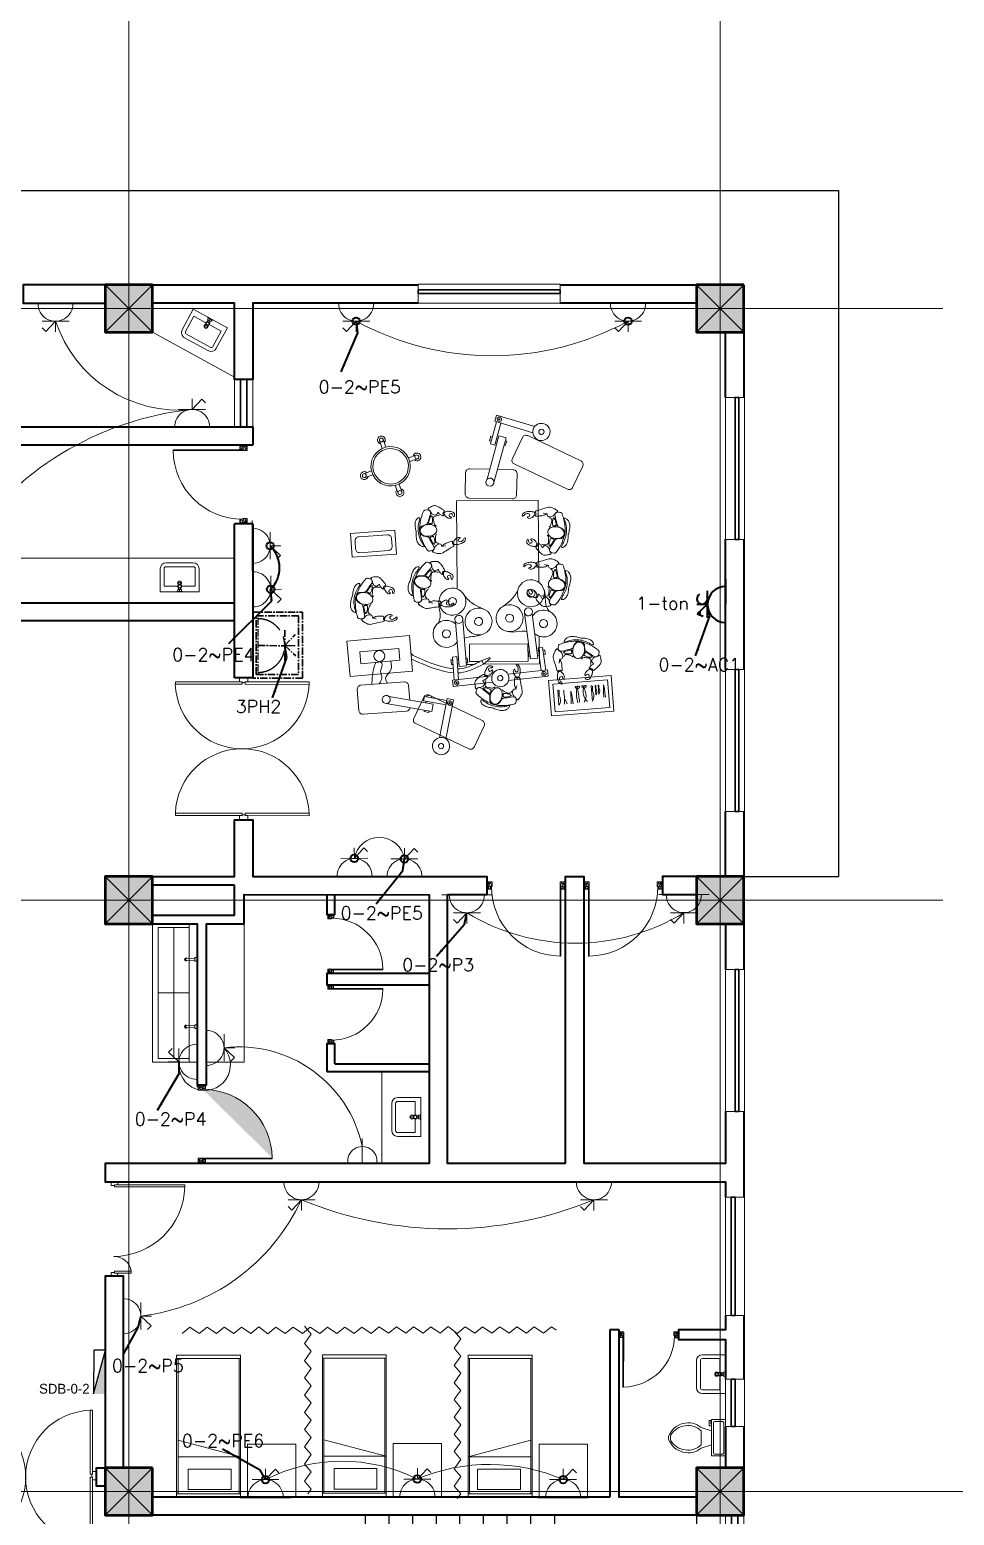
# Model space of a CAD drawing. Header units: millimetres. Extents: x 2390631 to 3337895, y 3598750 to 3969149.
# Drawn here: x 2469517 to 2481247, y 3828418 to 3847255 of the extents above; entities that cross this region are included whole.
import ezdxf

# ---------------------------------------------------------------- set-up
doc = ezdxf.new("R2010")
doc.units = ezdxf.units.MM
doc.header["$MEASUREMENT"] = 0
doc.linetypes.add('CENTER', pattern=[2, 1.25, -0.25, 0.25, -0.25])
doc.linetypes.add('DASHED', pattern=[0.75, 0.5, -0.25])
for name, color, linetype, lineweight in [('0newfurnture', 30, 'Continuous', 15), ('4 DB BOXES', 3, 'Continuous', 25), ('5 A power', 220, 'Continuous', 9), ('5 DB BOXES', 3, 'Continuous', 25), ('centreline', 52, 'CENTER', 5), ('Column-0.5', 14, 'Continuous', 50), ('door', 41, 'Continuous', 5), ('Door Opening-0.09', 253, 'Continuous', 9), ('Furniture Hospital-0.09', 44, 'Continuous', 9), ('greenery', 82, 'Continuous', 5), ('Hatch', 9, 'Continuous', 9), ('hidden lines', 205, 'DASHED', 5), ('layout', 65, 'Continuous', 5), ('Power Sockets City supply', 141, 'Continuous', 13), ('Sill Level', 140, 'Continuous', 20), ('stairs', 6, 'Continuous', 25), ('WALL 0.2', 7, 'Continuous', 20), ('wall 0.4', 7, 'Continuous', 40), ('WINDOW', 152, 'Continuous', 30), ('Windows Plan', 152, 'Continuous', 35)]:
    doc.layers.add(name, color=color, linetype=linetype, lineweight=lineweight)
for name, color, linetype in [('power socket 3phase line', 54, 'CENTER'), ('power socket Generator', 210, 'CENTER'), ('wire powered ups', 3, 'Continuous'), ('Wires', 1, 'Continuous')]:
    doc.layers.add(name, color=color, linetype=linetype)
doc.styles.add('arial.', font='arial.ttf')
doc.styles.add('romans', font='romans.shx')
doc.styles.get("Standard").update_dxf_attribs({"font": 'arial.ttf'})
doc.linetypes.add('ZIGZAG', pattern='A,0.0001,-0.2,[131,ltypeshp.shx,S=0.2,R=0,X=-0.2,Y=0],-0.4,[131,ltypeshp.shx,S=0.2,R=180,X=0.2,Y=0],-0.2', length=0.8001)
doc.dimstyles.get("Standard").update_dxf_attribs({"dimtxt": 500, "dimasz": 100, "dimexe": 100, "dimexo": 200, "dimgap": 0.09, "dimtad": 0, "dimtoh": 1, "dimdec": 0, "dimzin": 0, "dimdsep": 46, "dimtxsty": 'Standard', "dimblk": 'DOT', "dimcen": 0, "dimclrd": 256, "dimclre": 256, "dimclrt": 256, "dimadec": 0, "dimazin": 0, "dimtfac": 1, "dimtdec": 0, "dimtofl": 0, "dimtmove": 0, "dimatfit": 3, "dimfxl": 1, "dimtolj": 1, "dimtzin": 0, "dimlwd": -1, "dimlwe": -1, "dimarcsym": 1})

# ---------------------------------------------------------------- blocks, each defined once
blk = doc.blocks.new('BED')
at = {"layer": 'Furniture Hospital-0.09'}
for p, q in [((-2.12, 0.475), (-2.12, -0.475)), ((-2.12, -0.475), (-2.12, 0.475)), ((-0.008, 0.475), (-2.12, 0.475)), ((-2.07, 0.475), (-2.07, -0.475)), ((-0.058, 0.455), (-2.07, 0.455)), ((-0.855, -0.455), (-0.61, 0.475)), ((-0.61, 0.475), (-0.61, -0.455)), ((-0.058, -0.475), (-0.058, 0.475)), ((-0.008, -0.475), (-0.008, 0.475)), ((-0.425, 0.336), (-0.426, -0.303)), ((-0.425, 0.336), (-0.121, 0.336)), ((-0.121, -0.303), (-0.121, 0.336)), ((-0.426, -0.303), (-0.121, -0.303)), ((-2.12, -0.475), (-0.008, -0.475)), ((-2.07, -0.455), (-0.058, -0.455))]:
    blk.add_line(p, q, dxfattribs=at)
blk = doc.blocks.new('MAIN DOOR')
at = {"layer": 'door', "ltscale": 1000}
for points in [[(2313.47, 188.53), (2347.4, 188.53), (2347.4, 187.28), (2313.47, 187.28)], [(2381.32, 188.53), (2348.88, 188.53), (2348.88, 187.28), (2381.32, 187.28)]]:
    blk.add_lwpolyline(points, close=True, dxfattribs=at)
for points in [[(2346.08, 190.6), (2346.08, 188.53)], [(2348.88, 188.12), (2347.4, 188.12), (2347.4, 188.53), (2346.08, 188.53), (2346.08, 190.6), (2350.2, 190.6)], [(2347.4, 188.12), (2348.88, 188.12), (2348.88, 188.53), (2350.2, 188.53), (2350.2, 190.6), (2346.08, 190.6)], [(2350.2, 190.6), (2350.2, 188.53)], [(2313.41, 120.66), (2347.33, 120.66), (2347.33, 121.91), (2313.41, 121.91), (2313.41, 120.66)], [(2348.82, 121.07), (2347.33, 121.07), (2347.33, 120.66), (2346.01, 120.66), (2346.01, 118.6), (2350.14, 118.6)], [(2347.33, 121.07), (2348.82, 121.07), (2348.82, 120.66), (2350.14, 120.66), (2350.14, 118.6), (2346.01, 118.6)], [(2346.01, 118.6), (2346.01, 120.66)], [(2381.26, 120.66), (2348.82, 120.66), (2348.82, 121.91), (2381.26, 121.91), (2381.26, 120.66)], [(2350.14, 118.6), (2350.14, 120.66)]]:
    blk.add_lwpolyline(points, dxfattribs=at)
at = {"layer": 'Door Opening-0.09', "ltscale": 1000}
for centre, radius, start, end in [((2347.4, 188.53), 33.94, 182.11678, 357.88255), ((2347.33, 120.66), 33.95, 2.11669, 177.88264)]:
    blk.add_arc(centre, radius, start, end, dxfattribs=at)
at = {"layer": 'WINDOW', "ltscale": 5}
blk.add_line((2350.14, 190.6), (2350.14, 190.6), dxfattribs=at)
blk = doc.blocks.new('scrub sink')
at = {"layer": 'Furniture Hospital-0.09'}
for p, q in [((0, -611), (0, 0)), ((0, 0), (1900, 0)), ((0, -611), (0, 0)), ((1900, -611), (1900, 0)), ((1900, 0), (1900, -611)), ((0, -110), (1900, -110)), ((50, -536), (50, -110)), ((950, -536), (950, -110)), ((1850, -536), (1850, -110)), ((1850, -536), (1850, -110)), ((50, -320), (1850, -320)), ((1900, -611), (0, -611)), ((1850, -536), (50, -536))]:
    blk.add_line(p, q, dxfattribs=at)
for points in [[(452, 0), (527, 0), (527, -5), (452, -5)], [(464, -5), (514, -5), (514, -30), (464, -30)], [(1376, 0), (1451, 0), (1451, -5), (1376, -5)], [(1389, -5), (1439, -5), (1439, -30), (1389, -30)]]:
    blk.add_lwpolyline(points, close=True, dxfattribs=at)
for points in [[(473, -30), (477, -158, 0.199366), (502, -158), (506, -30)], [(1397, -30), (1401, -158, 0.199366), (1426, -158), (1430, -30)]]:
    blk.add_lwpolyline(points, format="xyb", dxfattribs=at)
for centre, radius, start, end in [((489, -153), 20, 130.9481, 49.0519), ((489, -153), 15, 149.1321, 30.8679), ((1414, -153), 20, 130.9481, 49.0519), ((1414, -153), 15, 149.1321, 30.8679)]:
    blk.add_arc(centre, radius, start, end, dxfattribs=at)
blk = doc.blocks.new('d1')
at = {"layer": 'door'}
for p, q in [((2442.75, 10745.72), (2408.32, 10745.72)), ((2442.75, 10746.15), (2408.33, 10746.15)), ((2408.33, 10746.15), (2408.33, 10745.72))]:
    blk.add_line(p, q, dxfattribs=at)
at = {"layer": 'door', "ltscale": 80}
for points in [[(2445, 10779.7), (2445, 10781.99), (2444.56, 10781.99), (2444.56, 10782.43), (2441.8, 10782.43), (2441.8, 10781.99), (2441.36, 10781.99), (2441.36, 10780.14), (2442.75, 10780.14), (2442.75, 10779.7)], [(2445, 10746.15), (2445, 10743.87), (2444.56, 10743.87), (2444.56, 10743.43), (2441.8, 10743.43), (2441.8, 10743.87), (2441.36, 10743.87), (2441.36, 10745.72), (2442.75, 10745.72), (2442.75, 10746.15)]]:
    blk.add_lwpolyline(points, close=True, dxfattribs=at)
at = {"layer": 'Door Opening-0.09', "ltscale": 80}
blk.add_arc((2442.75, 10745.72), 34.42, 90, 179.27403, dxfattribs=at)
at = {"layer": 'hidden lines'}
for centre, radius, start, end in [((2441.64, 10791.37), 9.82, 268.39858, 287.31577), ((2441.38, 10784.76), 4.22, 269.78991, 318.96751), ((2444.33, 10781.34), 2.81, 166.46517, 205.18019), ((2445.01, 10781.68), 2.48, 162.46714, 233.24176), ((2441.57, 10782.05), 3, 308.46813, 358.9527), ((2445.46, 10782.07), 1.81, 168.64751, 255.23191), ((2441.64, 10734.49), 9.82, 72.68423, 91.60142), ((2441.38, 10741.1), 4.22, 41.03249, 90.21009), ((2444.33, 10744.52), 2.81, 154.81981, 193.53483), ((2445.01, 10744.18), 2.48, 126.75824, 197.53286), ((2441.57, 10743.81), 3, 1.0473, 51.53187), ((2445.46, 10743.79), 1.81, 104.76809, 191.35249)]:
    blk.add_arc(centre, radius, start, end, dxfattribs=at)
blk = doc.blocks.new("door 5'")
at = {"layer": 'door', "ltscale": 1000}
for points in [[(2177525, 4317078), (2177525, 4317062), (2177516, 4317062), (2177516, 4317020), (2177473, 4317020), (2177474, 4317105)], [(2177525, 4317062), (2177525, 4317105), (2177474, 4317105), (2177473, 4317020)], [(2177474, 4317105), (2177516, 4317105)], [(2178689, 4317076), (2178689, 4317060), (2178697, 4317060), (2178697, 4317018), (2178740, 4317018), (2178740, 4317104)], [(2178689, 4317060), (2178689, 4317104), (2178740, 4317104), (2178740, 4317018)], [(2177473, 4317020), (2177516, 4317020)], [(2178697, 4316120), (2178697, 4317060), (2178671, 4317060), (2178671, 4316120), (2178697, 4316120)], [(2178740, 4317018), (2178697, 4317018)]]:
    blk.add_lwpolyline(points, dxfattribs=at)
blk.add_lwpolyline([(2177516, 4316839), (2177516, 4317062), (2177543, 4317062), (2177543, 4316839)], close=True, dxfattribs=at)
at = {"layer": 'Door Opening-0.09', "ltscale": 1000}
for centre, radius, start, end in [((2177516, 4317062), 224, 276.6944, 2.344), ((2178697, 4317076), 957, 180.3416, 268.4244)]:
    blk.add_arc(centre, radius, start, end, dxfattribs=at)
at = {"layer": 'WINDOW', "ltscale": 5}
blk.add_line((2177474, 4317104), (2177474, 4317104), dxfattribs=at)
blk = doc.blocks.new('Toilet - top')
at = {"layer": 'Furniture Hospital-0.09'}
for p, q in [((-10, -8.5), (-8, -8.5)), ((-10, -9.5), (-10, -8.5)), ((-8, -8.5), (-8, -8)), ((-7, -8), (-7, -9.5)), ((-4, -8), (-6, -14)), ((4, -8), (6, -14)), ((9.5, -6), (9.5, -2)), ((-7, -9.5), (-10, -9.5)), ((4, -14), (-4, -14))]:
    blk.add_line(p, q, dxfattribs=at)
blk.add_lwpolyline([(10.5, -8), (10.5, 0), (-10.5, 0), (-10.5, -8)], close=True, dxfattribs=at)
for points in [[(-9.5, -2), (-9.5, -6)], [(8.5, -1), (-8.5, -1)], [(-8.5, -7), (8.5, -7)]]:
    blk.add_lwpolyline(points, dxfattribs=at)
for centre, radius, start, end in [((-8.62, -1.88), 0.884, 81.8699, 188.1301), ((-8.62, -6.12), 0.884, 171.8699, 278.1301), ((8.62, -1.88), 0.884, 351.8699, 98.1301), ((8.62, -6.12), 0.884, 261.8699, 8.1301), ((3.52, -21.58), 12.17, 141.46911, 247.97143), ((4.2, -21.82), 11.33, 136.36773, 238.94682), ((-3.52, -21.58), 12.17, 292.02843, 38.53071), ((-4.2, -21.82), 11.33, 301.05301, 43.63209), ((0, -27.88), 4, 245.73182, 294.26817), ((0, -29), 4, 254.86053, 285.13947)]:
    blk.add_arc(centre, radius, start, end, dxfattribs=at)
blk = doc.blocks.new('TAP')
at = {"layer": 'Furniture Hospital-0.09', "linetype": 'Continuous'}
for p, q in [((0, 38), (0, -38)), ((5, 38), (0, 38)), ((5, 38), (5, -38)), ((30, 25), (5, 25)), ((30, 0), (5, 0)), ((30, 25), (30, -25)), ((56, 16), (30, 16)), ((51, 7), (48, 8)), ((59, 19), (57, 22)), ((73, 24), (73, 27)), ((88, 20), (89, 22)), ((97, 15), (125, 12)), ((97, 8), (100, 9)), ((5, -38), (0, -38)), ((30, -25), (5, -25)), ((56, -16), (30, -16)), ((51, -8), (48, -9)), ((60, -20), (58, -22)), ((74, -24), (74, -27)), ((88, -19), (90, -22)), ((97, -7), (100, -8)), ((97, -15), (125, -12))]:
    blk.add_line(p, q, dxfattribs=at)
for radius in [21.2, 19.7]:
    blk.add_circle((74, 0), radius, dxfattribs=at)
for centre, radius, start, end in [((74, 0), 27.2, 163.0512, 199.0512), ((74, 0), 24.2, 127.0512, 163.0512), ((74, 0), 27.2, 91.0512, 127.0512), ((74, 0), 24.2, 55.0512, 91.0512), ((74, 0), 27.2, 19.0512, 55.0512), ((74, 0), 24.2, 343.0512, 19.0512), ((95, 0), 32.6, 337.45, 22.55), ((74, 0), 24.2, 199.0512, 235.0512), ((74, 0), 27.2, 235.0512, 271.0512), ((74, 0), 24.2, 271.0512, 307.0512), ((74, 0), 27.2, 307.0512, 343.0512)]:
    blk.add_arc(centre, radius, start, end, dxfattribs=at)
blk = doc.blocks.new('A$C2C054FB4')
at = {"layer": 'Furniture Hospital-0.09'}
for p, q in [((-300, 256), (0, 256)), ((-300, 206), (-75, 206)), ((-75, 206), (-75, 30)), ((0, 256), (0, -244)), ((-375, -169), (-375, 181)), ((-325, -169), (-325, 181)), ((-75, -18), (-75, -194)), ((-75, -194), (-300, -194)), ((0, -244), (-300, -244))]:
    blk.add_line(p, q, dxfattribs=at)
at = {"layer": 'Furniture Hospital-0.09', "ltscale": 30}
blk.add_circle((-115, 6), 26, dxfattribs=at)
at = {"layer": 'Furniture Hospital-0.09'}
for centre, radius, start, end in [((-300, 181), 75, 90, 180), ((-300, 181), 25, 90, 180), ((-300, -169), 75, 180, 270), ((-300, -169), 25, 180, 270)]:
    blk.add_arc(centre, radius, start, end, dxfattribs=at)
at = {"layer": 'Furniture Hospital-0.09', "rotation": 180}
blk.add_blockref('TAP', (0, 6), dxfattribs=at)
blk = doc.blocks.new("door 3'3")
at = {"layer": 'door'}
for p, q in [((82769.36, -31237.4), (82769.36, -31203.37)), ((82769.84, -31203.37), (82769.36, -31203.37)), ((82769.84, -31237.4), (82769.84, -31203.37))]:
    blk.add_line(p, q, dxfattribs=at)
at = {"layer": 'door', "ltscale": 80}
for points in [[(82769.84, -31239.84), (82767.36, -31239.84), (82767.36, -31239.37), (82766.88, -31239.37), (82766.88, -31236.38), (82767.36, -31236.38), (82767.36, -31235.91), (82769.36, -31235.91), (82769.36, -31237.4), (82769.84, -31237.4)], [(82802.93, -31239.84), (82805.41, -31239.84), (82805.41, -31239.37), (82805.88, -31239.37), (82805.88, -31236.38), (82805.41, -31236.38), (82805.41, -31235.91), (82803.4, -31235.91), (82803.4, -31237.4), (82802.93, -31237.4)]]:
    blk.add_lwpolyline(points, close=True, dxfattribs=at)
blk.add_arc((82769.36, -31237.4), 34.04, 0, 89.20471, dxfattribs=at)
at = {"layer": 'Hatch'}
for centre, radius, start, end in [((82768.07, -31239.12), 3.04, 64.81981, 103.53483), ((82757.2, -31236.2), 10.64, 342.68423, 1.60142), ((82764.36, -31235.92), 4.57, 311.03249, 0.21009), ((82804.7, -31239.12), 3.04, 76.46517, 115.18019), ((82808.41, -31235.92), 4.57, 179.78991, 228.96751), ((82815.57, -31236.2), 10.64, 178.39858, 197.31577), ((82767.7, -31239.85), 2.68, 36.75824, 107.53286), ((82767.27, -31240.34), 1.96, 14.76809, 101.35249), ((82767.3, -31236.13), 3.25, 271.0473, 321.53187), ((82805.07, -31239.85), 2.68, 72.46714, 143.24176), ((82805.47, -31236.13), 3.25, 218.46813, 268.9527), ((82805.49, -31240.34), 1.96, 78.64751, 165.23191)]:
    blk.add_arc(centre, radius, start, end, dxfattribs=at)
blk = doc.blocks.new('2ft column')
at = {"layer": 'Hatch', "ltscale": 5}
h = blk.add_hatch(color=256, dxfattribs=at)
h.dxf.hatch_style = 1
h.paths.add_polyline_path([(2207385, 4176559), (2207985, 4176559), (2207985, 4175959), (2207385, 4175959)])
at = {"layer": 'Column-0.5', "ltscale": 5}
blk.add_lwpolyline([(2207385, 4176559), (2207985, 4176559), (2207985, 4175959), (2207385, 4175959)], close=True, dxfattribs=at)
at = {"layer": 'Defpoints', "ltscale": 5}
for points in [[(2207985, 4176559), (2207385, 4175959)], [(2207985, 4175959), (2207385, 4176559)]]:
    blk.add_lwpolyline(points, dxfattribs=at)
blk = doc.blocks.new('main grid')
at = {"layer": 'centreline', "ltscale": 5}
for p, q in [((2549661, 4018930), (2549661, 3976624)), ((2557161, 4018930), (2557161, 3976624)), ((2559988, 4011172), (2515645, 4011172)), ((2559988, 4003672), (2515645, 4003672)), ((2559388, 3996172), (2515045, 3996172)), ((2559988, 3996172), (2515645, 3996172))]:
    blk.add_line(p, q, dxfattribs=at)
at = {"layer": 'Hatch', "xscale": -1}
for p in [(4757346, -165087), (4764846, -165087), (4757346, -172587), (4764846, -172587), (4757346, -180087), (4764846, -180087)]:
    blk.add_blockref('2ft column', p, dxfattribs=at)
blk = doc.blocks.new('bazin')
at = {"layer": '0newfurnture', "ltscale": 5}
for p, q in [((2434577, 4011590), (2435069, 4011590)), ((2434577, 4011295), (2434577, 4011590)), ((2435069, 4011590), (2435069, 4011295)), ((2434626, 4011295), (2434626, 4011516)), ((2434626, 4011516), (2434799, 4011516)), ((2434847, 4011516), (2435020, 4011516)), ((2435020, 4011516), (2435020, 4011295)), ((2434996, 4011270), (2434651, 4011270)), ((2434996, 4011221), (2434651, 4011221))]:
    blk.add_line(p, q, dxfattribs=at)
blk.add_circle((2434823, 4011477), 25.6, dxfattribs=at)
for centre, radius, start, end in [((2434651, 4011295), 73.8, 180, 270), ((2434651, 4011295), 24.6, 180, 270), ((2434996, 4011295), 73.8, 270, 0), ((2434996, 4011295), 24.6, 270, 0)]:
    blk.add_arc(centre, radius, start, end, dxfattribs=at)
at = {"layer": '0newfurnture', "ltscale": 5, "xscale": 0.9842520018725999, "yscale": 0.9842520018725999, "zscale": 0.9842520018725999, "rotation": 270}
blk.add_blockref('TAP', (2434823, 4011590), dxfattribs=at)
blk = doc.blocks.new('v18')
at = {"layer": 'Sill Level'}
blk.add_lwpolyline([(2462914, 3850453), (2464714, 3850453), (2464714, 3850693), (2462914, 3850693)], close=True, dxfattribs=at)
at = {"layer": 'Windows Plan'}
blk.add_lwpolyline([(2464714, 3850573), (2462914, 3850573), (2462914, 3850620), (2464714, 3850620)], close=True, dxfattribs=at)
blk = doc.blocks.new('w2')
at = {"layer": 'Sill Level'}
blk.add_lwpolyline([(2444138, 3818930), (2445638, 3818930), (2445638, 3818690), (2444138, 3818690)], close=True, dxfattribs=at)
at = {"layer": 'Windows Plan'}
blk.add_lwpolyline([(2445638, 3818810), (2444138, 3818810), (2444138, 3818762), (2445638, 3818762)], close=True, dxfattribs=at)
blk = doc.blocks.new('v2')
at = {"layer": 'Sill Level'}
blk.add_lwpolyline([(2448277, 3818910), (2448877, 3818910), (2448877, 3818670), (2448277, 3818670)], close=True, dxfattribs=at)
at = {"layer": 'Windows Plan'}
blk.add_lwpolyline([(2448877, 3818790), (2448277, 3818790), (2448277, 3818743), (2448877, 3818743)], close=True, dxfattribs=at)
blk = doc.blocks.new('15A N soc')
at = {"layer": 'Power Sockets City supply', "color": 244, "lineweight": 13, "true_color": 0x991b1e}
for p, q in [((52222.6282, 99516.2064), (52222.4926, 99516.2064)), ((52222.5612, 99516.2064), (52222.5611, 99516.2603)), ((52222.5612, 99516.2064), (52222.6099, 99516.2585)), ((52222.6099, 99516.2585), (52222.6282, 99516.2401)), ((52222.4338, 99516.1156), (52222.6863, 99516.1156))]:
    blk.add_line(p, q, dxfattribs=at)
blk.add_arc((52222.5612, 99516.1182), 0.0881, 358.32, 181.68, dxfattribs=at)
blk = doc.blocks.new('surgeon plan')
at = {"linetype": 'Continuous'}
blk.add_line((-223, 138), (-224, 193), dxfattribs=at)
blk.add_ellipse((0, 0), major_axis=(-3, 106), ratio=0.704082)
for points, start_tangent, end_tangent in [([(-212, 298), (-224, 316), (-225, 363), (-208, 419), (-172, 451), (-155, 450), (-154, 443), (-166, 432), (-189, 408), (-184, 361), (-159, 364), (-152, 380), (-146, 384), (-138, 374), (-141, 345), (-170, 308), (-199, 295), (-212, 298)], (-0.992752, 0.120179), (-0.992752, 0.120179)), ([(-272, 16), (-281, 22), (-300, 64), (-311, 113), (-290, 179), (-248, 273), (-235, 293), (-225, 296), (-215, 286), (-198, 281), (-184, 285), (-177, 282), (-177, 265), (-188, 213), (-207, 166), (-218, 155), (-221, 151), (-209, 141), (-194, 129), (-189, 104), (-202, 72), (-216, 54), (-231, 46), (-244, 39), (-263, 20), (-269, 16), (-272, 16)], (-0.995331, -0.09652), (-0.995331, -0.09652)), ([(197, 228), (206, 242), (204, 296), (178, 348), (153, 354), (129, 346), (139, 335), (157, 328), (174, 316), (162, 287), (142, 287), (132, 303), (123, 309), (116, 292), (123, 267), (155, 232), (185, 224), (197, 228)], (0.96624, 0.257643), (0.96624, 0.257643)), ([(170, 188), (162, 203), (160, 209), (163, 213), (168, 212), (188, 209), (200, 215), (209, 227), (218, 229), (232, 220), (274, 170), (296, 136), (302, 115), (295, 78), (284, 46), (278, 36), (270, 29), (255, 38), (244, 49), (215, 61), (196, 75), (185, 92), (181, 120), (197, 137), (209, 146), (211, 150), (209, 152), (194, 160), (180, 174), (170, 188)], (-0.507743, 0.861508), (-0.507743, 0.861508)), ([(-16, -109), (-49, -89), (-73, -43), (-87, -11), (-117, 3), (-207, 38), (-242, 39), (-258, 20), (-262, -20), (-259, -36), (-244, -47), (-178, -77), (-94, -102), (-13, -114), (62, -104), (141, -83), (247, -32), (257, -23), (260, -9), (256, 29), (244, 48), (227, 53), (150, 27), (91, -2), (84, -8), (76, -24), (67, -64), (57, -90), (45, -97), (11, -109), (-16, -109)], (-0.968474, -0.249114), (-0.968474, -0.249114)), ([(-143, 24), (-174, 39), (-183, 47), (-183, 52), (-180, 55), (-166, 59), (-117, 60), (-99, 56), (-87, 52), (-80, 46), (-80, 40), (-85, 31), (-87, 26), (-87, 22), (-85, 21), (-85, 18), (-93, 10), (-98, 9), (-113, 12), (-143, 24)], (-0.907368, 0.420338), (-0.907368, 0.420338)), ([(139, 31), (169, 48), (178, 57), (178, 61), (175, 64), (160, 68), (112, 66), (93, 61), (81, 56), (76, 50), (75, 45), (80, 35), (83, 30), (83, 27), (81, 25), (82, 22), (90, 15), (95, 14), (110, 18), (139, 31)], (0.883511, 0.46841), (0.883511, 0.46841)), ([(-5, -159), (-63, -165), (-124, -160), (-168, -137), (-191, -107), (-197, -89), (-197, -83), (-191, -80), (-173, -86), (-128, -108), (-35, -130), (42, -128), (113, -109), (157, -93), (171, -93), (176, -100), (170, -117), (151, -138), (109, -157), (50, -161), (-5, -159)], (-0.98774, -0.156108), (-0.98774, -0.156108))]:
    blk.add_spline(points, degree=3, dxfattribs=dict(start_tangent=start_tangent, end_tangent=end_tangent))
for points in [[(-178, 104), (-174, 92), (-164, 77), (-154, 73), (-138, 72), (-95, 77), (-73, 84), (-59, 94)], [(44, 107), (60, 90), (105, 81), (140, 79), (160, 88), (168, 107), (172, 142), (172, 160)]]:
    blk.add_spline(points, degree=3)
blk = doc.blocks.new('OT Working Group with All Equipment')
at = {"linetype": 'Continuous'}
for p, q in [((-1188, 1604), (-1379, 1606)), ((-1186, 1655), (-1304, 1656)), ((-1183, 1693), (-1302, 1694)), ((-1211, 1178), (-1402, 1180)), ((-751, 975), (-752, 953)), ((-691, 972), (-692, 950)), ((1978, 610), (1970, 630)), ((2035, 630), (2027, 650)), ((-789, -69), (-788, -47)), ((-729, -70), (-728, -48)), ((-1232, -498), (-1253, -504)), ((1814, -490), (1842, -390)), ((1862, -504), (1890, -403)), ((-642, -622), (-612, -647)), ((1525, -695), (1424, -667)), ((1525, -695), (1424, -667)), ((1538, -646), (1437, -618)), ((2005, -828), (2106, -856)), ((2018, -779), (2119, -807)), ((2018, -779), (2119, -807)), ((1681, -970), (1653, -1071)), ((1729, -984), (1701, -1084)), ((1729, -984), (1701, -1084))]:
    blk.add_line(p, q, dxfattribs=at)
for points in [[(-1073, 1868), (-1078, 1071), (-1530, 1074), (-1525, 1870)], [(-1123, 1818), (-1128, 1122), (-1480, 1124), (-1475, 1820)], [(-749, 351), (-814, 261), (-768, 242), (-734, 346)], [(-386, -650), (-400, -1446), (-852, -1439), (-838, -643)], [(958, -740), (958, -1304), (656, -1304), (656, -740)], [(-539, -798), (-547, -1294), (-699, -1291), (-691, -795)]]:
    blk.add_lwpolyline(points, close=True, dxfattribs=at)
for points in [[(1690, 829), (1323, 1479, -0.414214), (1342, 1547), (1601, 1694, -0.414214), (1670, 1675), (2037, 1025, -0.414214), (2018, 956), (1759, 810, -0.414214)], [(-1506, -650), (-1873, 0, -0.414214), (-1854, 68), (-1595, 215, -0.414214), (-1527, 196), (-1159, -455, -0.414214), (-1178, -523), (-1438, -669, -0.414214)], [(908, -1204, -0.414214), (858, -1254), (756, -1254, -0.414214), (706, -1204), (706, -840, -0.414214), (756, -790), (858, -790, -0.414214), (908, -840)]]:
    blk.add_lwpolyline(points, format="xyb", close=True, dxfattribs=at)
for points in [[(-962, 561), (-944, 1067), (-1025, 1070), (-1043, 564)], [(-947, 987), (-658, 969), (-656, 1025), (-945, 1043)], [(-512, 992), (-860, 970), (-816, 257)], [(-206, 827), (-791, 862), (-786, 956), (-220, 921)], [(-690, 1027), (-689, 1049), (-749, 1051), (-750, 1031)], [(160, -5), (1274, 65), (1209, 1100), (172, 1035)], [(2069, 1093), (2248, 620), (2324, 648), (2145, 1122)], [(-784, 303), (-816, 828), (-598, 842), (-551, 100), (-770, 86), (-778, 217)], [(-755, 860), (-756, 842), (-696, 840), (-695, 856)], [(1937, 717), (1931, 732), (1987, 754), (1994, 737)], [(1475, 556), (2028, 749), (2059, 661), (1524, 474)], [(2240, 642), (1966, 546), (1946, 599), (2220, 695)], [(2055, 577), (2062, 559), (2006, 537), (1998, 558)], [(-969, 359), (-987, -147), (-1068, -144), (-1050, 362)], [(-254, -53), (-821, -47), (-820, 46), (-234, 40)], [(-809, 143), (-803, 46)], [(-724, 45), (-723, 61), (-783, 64), (-784, 46)], [(-1705, -362), (-1216, -228), (-1238, -150), (-1726, -284)], [(-985, -67), (-695, -70), (-697, -126), (-987, -123)], [(-731, -126), (-732, -148), (-792, -145), (-791, -125)], [(-1294, -249), (-1224, -531), (-1170, -516), (-1240, -234)], [(-1357, -470), (-1375, -475), (-1358, -533), (-1343, -529)], [(-1139, -963), (-1276, -413), (-1366, -435), (-1225, -1004)], [(-1178, -483), (-1157, -477), (-1173, -419), (-1193, -425)]]:
    blk.add_lwpolyline(points, dxfattribs=at)
for points in [[(1646, 517), (1669, 261, -0.414214), (1624, 206), (1354, 182, -0.414214), (1300, 227), (1250, 778, -0.414214), (1296, 832), (1565, 856, -0.414214), (1619, 811), (1637, 613)], [(-1203, -704), (-1018, -705, -0.414214), (-968, -756), (-971, -1308, -0.414214), (-1021, -1358), (-1292, -1356, -0.414214), (-1341, -1306), (-1339, -754, -0.353094), (-1299, -705, -0.353094)]]:
    blk.add_lwpolyline(points, format="xyb", dxfattribs=at)
for centre, radius in [((2071, 1202), 109), ((2071, 1202), 33.2), ((-987, 1018), 27.7), ((-987, 1018), 8.29), ((-354, 1058), 51.3), ((40, 925), 171), ((41, 926), 51.3), ((-256, 633), 171), ((-194, 877), 51.3), ((-1006, 461), 109), ((-256, 633), 51.3), ((2269, 681), 27.7), ((2268, 680), 8.29), ((-1006, 461), 33.2), ((-270, 237), 171), ((1483, 505), 51.3), ((-270, 237), 51.3), ((-226, -11), 51.3), ((4, -76), 171), ((-1276, -202), 27.7), ((-1027, -95), 27.7), ((-1027, -95), 8.29), ((-398, -180), 51.3), ((4, -76), 51.3), ((-1813, -349), 109), ((-1813, -349), 33.2), ((-1275, -202), 8.29), ((1866, -396), 25), ((1771, -737), 250), ((1771, -737), 225), ((1431, -643), 25), ((2112, -831), 25), ((-1174, -1001), 51.3), ((-618, -1049), 69.8), ((1677, -1078), 25)]:
    blk.add_circle(centre, radius, dxfattribs=at)
for centre, radius, start, end in [((-354, 1058), 171, 307.9216, 225.1546), ((-398, -180), 171, 130.7668, 47.9998), ((1866, -396), 50, 284.5051, 224.5051), ((1431, -643), 50, 14.5051, 314.5051), ((2112, -831), 50, 194.5051, 134.5051), ((1677, -1078), 50, 104.5051, 44.5051)]:
    blk.add_arc(centre, radius, start, end, dxfattribs=at)
for points in [[(-1345, 1755), (-1183, 1762), (-1343, 1777)], [(-1302, 1694), (-1277, 1706), (-1240, 1706), (-1217, 1700), (-1181, 1698), (-1183, 1693)], [(-1383, 1500), (-1335, 1525), (-1213, 1517), (-1184, 1517), (-1178, 1540), (-1194, 1540), (-1199, 1527)], [(-1379, 1606), (-1340, 1625), (-1281, 1626), (-1242, 1616), (-1186, 1613), (-1188, 1604)], [(-1379, 1544), (-1317, 1506), (-1209, 1505), (-1188, 1507), (-1177, 1492), (-1190, 1485), (-1204, 1498)], [(-1304, 1656), (-1280, 1668), (-1243, 1668), (-1219, 1663), (-1184, 1660), (-1186, 1655)], [(-1396, 1337), (-1235, 1344), (-1395, 1359)], [(-1386, 1420), (-1206, 1420), (-1179, 1419), (-1187, 1400), (-1206, 1416)], [(-1382, 1443), (-1208, 1429), (-1187, 1429), (-1179, 1436), (-1187, 1455), (-1205, 1447), (-1204, 1438)], [(-1402, 1180), (-1363, 1200), (-1304, 1200), (-1266, 1191), (-1209, 1187), (-1211, 1178)], [(-1391, 1251), (-1336, 1256), (-1389, 1286)], [(-1336, 1256), (-1217, 1253)], [(-969, -970), (-910, -991), (-805, -917), (-693, -909)], [(-970, -1077), (-899, -1037), (-808, -1047), (-711, -1026), (-695, -1038)], [(-970, -1170), (-878, -1158), (-777, -1135), (-696, -1098)]]:
    blk.add_spline(points, degree=3, dxfattribs=at)
for points, knots in [([(-206, 1143), (-183, 1127), (-104, 1083), (5, 1115), (73, 1094), (80, 1092)], [0.046601, 0.046601, 0.046601, 0.046601, 0.0900895, 0.1933687, 0.2037729, 0.2037729, 0.2037729, 0.2037729]), ([(-441, 841), (-438, 833), (-426, 773), (-443, 696), (-430, 633), (-427, 623)], [0.0763923, 0.0763923, 0.0763923, 0.0763923, 0.0899058, 0.1763198, 0.1924471, 0.1924471, 0.1924471, 0.1924471]), ([(90, 761), (43, 733), (-35, 675), (-81, 588), (-105, 552)], [0.0412593, 0.0412593, 0.0412593, 0.0412593, 0.1268022, 0.1953195, 0.1953195, 0.1953195, 0.1953195]), ([(-902, -68), (-903, -57), (-903, 55), (-856, 164), (-814, 261)], [0.6194931, 0.6194931, 0.6194931, 0.6194931, 0.652036, 0.9620659, 0.9620659, 0.9620659, 0.9620659]), ([(-852, -68), (-855, 5), (-835, 75), (-794, 180), (-781, 211), (-768, 242)], [0.6168993, 0.6168993, 0.6168993, 0.6168993, 0.8640409, 0.8640409, 0.9620659, 0.9620659, 0.9620659, 0.9620659]), ([(-469, 43), (-466, 50), (-450, 110), (-462, 187), (-443, 249), (-440, 259)], [0.0763923, 0.0763923, 0.0763923, 0.0763923, 0.0899058, 0.1763198, 0.1924471, 0.1924471, 0.1924471, 0.1924471]), ([(66, 84), (21, 116), (-53, 179), (-92, 270), (-114, 307)], [0.0412593, 0.0412593, 0.0412593, 0.0412593, 0.1268022, 0.1953195, 0.1953195, 0.1953195, 0.1953195]), ([(-686, -646), (-751, -524), (-839, -359), (-890, -173), (-897, -124)], [0, 0, 0, 0, 0.4151651, 0.5630048, 0.5630048, 0.5630048, 0.5630048]), ([(-642, -622), (-694, -524), (-745, -428), (-812, -261), (-836, -191), (-847, -124)], [0, 0, 0, 0, 0.333935, 0.333935, 0.5544949, 0.5544949, 0.5544949, 0.5544949]), ([(-256, -275), (-233, -261), (-151, -223), (-44, -263), (26, -246), (32, -245)], [0.046601, 0.046601, 0.046601, 0.046601, 0.0900895, 0.1933687, 0.2037729, 0.2037729, 0.2037729, 0.2037729])]:
    blk.add_open_spline(points, degree=3, knots=knots, dxfattribs=at)
for p, rotation in [((-724, 1478), 101.2927504414422), ((784, 1296), 191.2927504415342), ((127, 1258), 193.7314390524244), ((-1228, 393), 287.7717295873149), ((276, -434), 19.25181711451169), ((927, -315), 356.6115438000751), ((122, -1184), 14.85440863397004)]:
    blk.add_blockref('surgeon plan', p, dxfattribs=dict(at, rotation=rotation))
blk = doc.blocks.new('3 ph sock')
at = {"color": 2, "ltscale": 5}
blk.add_line((-44666.12, -38223.8), (-44666.12, -38222), dxfattribs=at)
at = {"ltscale": 5}
blk.add_arc((-44666.12, -38228.39), 4.59, 0, 180, dxfattribs=at)
at = {"layer": 'power socket 3phase line', "lineweight": 35}
for p, q in [((-44663.58, -38223.8), (-44668.73, -38223.8)), ((-44666.13, -38228.39), (-44666.08, -38223.8))]:
    blk.add_line(p, q, dxfattribs=at)
at = {"layer": 'power socket 3phase line', "color": 1, "lineweight": 35}
blk.add_line((-44666.12, -38223.8), (-44668, -38222), dxfattribs=at)
at = {"layer": 'power socket 3phase line', "color": 5, "lineweight": 35}
blk.add_line((-44666.12, -38223.8), (-44664.34, -38221.91), dxfattribs=at)
at = {"layer": 'power socket 3phase line', "lineweight": 25}
blk.add_line((-44670.92, -38228.39), (-44661.32, -38228.39), dxfattribs=at)
at = {"layer": 'power socket 3phase line', "lineweight": 35}
for points in [[(-44671.8, -38220.74), (-44660.56, -38220.74), (-44660.56, -38229.27), (-44671.8, -38229.27)], [(-44671.19, -38221.43), (-44661.18, -38221.43), (-44661.18, -38228.66), (-44671.19, -38228.66)]]:
    blk.add_lwpolyline(points, close=True, dxfattribs=at)
blk = doc.blocks.new('FDB')
at = {"layer": '4 DB BOXES'}
blk.add_hatch(color=256, dxfattribs=at).paths.add_polyline_path([(-65075.48, -197982.42), (-65075.48, -197977), (-65095.76, -197982.42)])
for p, q in [((-65095.76, -197982.42), (-65095.76, -197977)), ((-65095.76, -197977), (-65075.48, -197977)), ((-65075.48, -197977), (-65095.76, -197982.42)), ((-65075.48, -197982.42), (-65095.76, -197982.42))]:
    blk.add_line(p, q, dxfattribs=at)
blk = doc.blocks.new('_Dot')
at = {"color": 0, "linetype": 'ByBlock', "lineweight": -2}
blk.add_line((-0.5, 0), (-1, 0), dxfattribs=at)
at = {"color": 0, "linetype": 'ByBlock', "lineweight": -3, "const_width": 0.5}
blk.add_lwpolyline([(-0.25, 0, 1), (0.25, 0, 1)], format="xyb", close=True, dxfattribs=at)
blk = doc.blocks.new('5A soc')
at = {"layer": '5 A power', "lineweight": 18}
for p, q in [((895571.9, -137969.1), (895571.9, -137872.1)), ((895476.6, -137969.1), (895667.1, -137969.1))]:
    blk.add_line(p, q, dxfattribs=at)
blk.add_arc((895571.9, -137960.1), 57.1, 350.91221, 189.08779, dxfattribs=at)
blk = doc.blocks.new('AC Power Socket')
at = {"layer": 'wall 0.4', "color": 114, "ltscale": 5, "true_color": 0x139b48}
for p, q in [((2405368, 3836252), (2405340, 3836174)), ((2405354, 3836213), (2405405, 3836212)), ((2405491, 3836120), (2405368, 3836252)), ((2405491, 3836256), (2405491, 3836120)), ((2405318, 3836120), (2405660, 3836120)), ((2405170, 3835891), (2405807, 3835891))]:
    blk.add_line(p, q, dxfattribs=at)
for centre, radius, start, end in [((2405559, 3836188), 67.6, 32.4797, 294.3307), ((2405488, 3835891), 229, 0, 180)]:
    blk.add_arc(centre, radius, start, end, dxfattribs=at)

msp = doc.modelspace()

# ---------------------------------------------------------------- hatches: boundary and pattern name
at = {"layer": 'greenery', "ltscale": 5}
h = msp.add_hatch(color=256, dxfattribs=at)
h.dxf.hatch_style = 1
h.paths.add_polyline_path([(2471653, 3833808), (2471653, 3833867), (2471664, 3833867), (2471664, 3833878), (2471735, 3833878), (2471735, 3833867), (2471746, 3833867), (2471746, 3833819), (2471711, 3833819), (2471711, 3833808)])
edge = h.paths.add_edge_path(flags=16)
edge.add_arc((2471739, 3834107), 252, 252.7176, 271.6348)
edge = h.paths.add_edge_path(flags=16)
edge.add_arc((2471746, 3833938), 108, 221.0658, 270.2434)
edge = h.paths.add_edge_path()
edge.add_arc((2471741, 3833868), 76.8, 181.0806, 231.5652)
edge = h.paths.add_edge_path(flags=16)
edge.add_arc((2471641, 3833869), 46.3, 284.8014, 371.3858)
edge = h.paths.add_edge_path()
edge.add_arc((2471653, 3833859), 63.5, 306.7916, 377.5662)
edge = h.paths.add_edge_path(flags=16)
edge.add_arc((2471670, 3833850), 72, 334.8531, 373.5682)
h.paths.add_polyline_path([(2471653, 3832948), (2471653, 3832889), (2471665, 3832889), (2471665, 3832878), (2471735, 3832878), (2471735, 3832889), (2471747, 3832889), (2471747, 3832937), (2471711, 3832937), (2471711, 3832948)])
edge = h.paths.add_edge_path(flags=17)
edge.add_arc((2471740, 3832649), 252, 88.4319, 107.3491)
edge = h.paths.add_edge_path(flags=16)
edge.add_arc((2471746, 3832818), 108, 89.8232, 139.0008)
edge = h.paths.add_edge_path()
edge.add_arc((2471741, 3832888), 76.8, 128.5015, 178.986)
edge = h.paths.add_edge_path(flags=16)
edge.add_arc((2471642, 3832887), 46.3, 348.6808, 435.2652)
edge = h.paths.add_edge_path()
edge.add_arc((2471653, 3832897), 63.5, 342.5005, 413.2751)
edge = h.paths.add_edge_path(flags=17)
edge.add_arc((2471671, 3832906), 72, 346.4985, 385.2135)
edge = h.paths.add_edge_path()
edge.add_line((2471711, 3832948), (2472594, 3832948))
edge = h.paths.add_edge_path()
edge.add_line((2471711, 3832937), (2472594, 3832937))
edge = h.paths.add_edge_path()
edge.add_line((2472594, 3832948), (2472594, 3832937))
edge = h.paths.add_edge_path()
edge.add_arc((2471711, 3832937), 883, 0.7593, 90.0333)

# ---------------------------------------------------------------- linework, layer by layer
at = {"layer": '0newfurnture', "ltscale": 5}
msp.add_line((2471076, 3843418), (2472116, 3842851), dxfattribs=at)
msp.add_lwpolyline([(2468436, 3839988), (2472116, 3839988), (2472116, 3840552), (2468436, 3840552)], close=True, dxfattribs=at)
at = {"layer": 'centreline', "ltscale": 5}
for p, q in [((2470776, 3851476), (2470776, 3803536)), ((2478276, 3851476), (2478276, 3843418)), ((2486994, 3828718), (2444474, 3828718))]:
    msp.add_line(p, q, dxfattribs=at)
at = {"layer": 'Furniture Hospital-0.09', "ltscale": 30}
msp.add_lwpolyline([(2471076, 3835918), (2471552, 3835918)], dxfattribs=at)
for points in [[(2471760, 3834164), (2472236, 3834164), (2472236, 3835918), (2471760, 3835918)], [(2473986, 3834044), (2474586, 3834044), (2474586, 3832878), (2473986, 3832878)]]:
    msp.add_lwpolyline(points, close=True, dxfattribs=at)
at = {"layer": 'Furniture Hospital-0.09'}
for points in [[(2472892, 3828648), (2472279, 3828648), (2472279, 3829321), (2472892, 3829321)], [(2474742, 3828655), (2474129, 3828655), (2474129, 3829328), (2474742, 3829328)], [(2476592, 3828648), (2475979, 3828648), (2475979, 3829321), (2476592, 3829321)]]:
    msp.add_lwpolyline(points, close=True, dxfattribs=at)
at = {"layer": 'stairs', "ltscale": 5}
msp.add_line((2478576, 3836518), (2479776, 3836518), dxfattribs=at)
for points in [[(2468207, 3844018), (2468207, 3845218), (2479776, 3845218), (2479776, 3836518)], [(2476176, 3826618), (2473776, 3826618), (2473776, 3828418)], [(2474076, 3826618), (2474076, 3828418)], [(2474376, 3826618), (2474376, 3828418)], [(2474676, 3826618), (2474676, 3828418)], [(2474976, 3826618), (2474976, 3828418)], [(2475276, 3826618), (2475276, 3828418)], [(2475576, 3826618), (2475576, 3828418)], [(2475876, 3826618), (2475876, 3828418)], [(2476176, 3828418), (2476176, 3824018)], [(2477976, 3828418), (2477976, 3824018), (2477236, 3824018)]]:
    msp.add_lwpolyline(points, dxfattribs=at)
at = {"layer": 'WALL 0.2', "ltscale": 5}
for points in [[(2472116, 3842818), (2472116, 3842218)], [(2472346, 3842818), (2472346, 3842218)], [(2478346, 3828418), (2478346, 3824018)], [(2478576, 3828418), (2478576, 3824018)]]:
    msp.add_lwpolyline(points, dxfattribs=at)
at = {"layer": 'wall 0.4', "ltscale": 5}
for p, q in [((2468206, 3842218), (2472346, 3842218)), ((2472346, 3842218), (2472346, 3841988)), ((2472346, 3841988), (2468206, 3841988)), ((2472116, 3839988), (2472116, 3840988)), ((2472346, 3840988), (2472116, 3840988)), ((2472346, 3840988), (2472346, 3839038)), ((2468436, 3839988), (2472116, 3839988)), ((2472116, 3839038), (2472116, 3839988)), ((2472116, 3839758), (2468206, 3839758)), ((2472346, 3839038), (2472116, 3839038)), ((2473386, 3834144), (2474586, 3834144)), ((2473286, 3834044), (2474586, 3834044)), ((2476876, 3830768), (2476876, 3828648))]:
    msp.add_line(p, q, dxfattribs=at)
for points in [[(2470476, 3844018), (2469436, 3844018), (2469436, 3843788), (2470476, 3843788)], [(2471076, 3844018), (2474446, 3844018)], [(2476246, 3844018), (2477976, 3844018)], [(2474446, 3843788), (2472346, 3843788), (2472346, 3842818), (2472116, 3842818), (2472116, 3843788), (2471076, 3843788)], [(2477976, 3843788), (2476246, 3843788)], [(2478346, 3842593), (2478346, 3843418)], [(2478576, 3843418), (2478576, 3842593)], [(2478346, 3839143), (2478346, 3840793)], [(2478576, 3840793), (2478576, 3839143)], [(2478346, 3836518), (2478346, 3837343)], [(2478576, 3837343), (2478576, 3836518)], [(2471076, 3836518), (2472116, 3836518), (2472116, 3837238), (2472346, 3837238), (2472346, 3836518), (2475316, 3836517), (2475316, 3836287), (2474816, 3836287)], [(2476316, 3832878), (2476316, 3836518), (2476546, 3836518), (2476546, 3832878)], [(2477976, 3836518), (2477546, 3836518), (2477546, 3836288), (2477976, 3836288)], [(2471076, 3835918), (2471640, 3835918), (2471640, 3833878), (2471760, 3833878), (2471760, 3835918), (2472236, 3835918), (2472236, 3836288), (2474586, 3836287), (2474586, 3832878), (2470476, 3832878), (2470476, 3832648), (2478346, 3832648), (2478346, 3832453)], [(2473286, 3836287), (2473286, 3836037), (2473386, 3836037), (2473386, 3836288)], [(2476316, 3832878), (2474816, 3832878), (2474816, 3836287)], [(2478346, 3835918), (2478346, 3835339)], [(2478576, 3835918), (2478576, 3835339)], [(2474586, 3835287), (2473286, 3835287), (2473286, 3835144), (2474586, 3835144)], [(2473386, 3834144), (2473386, 3834394), (2473286, 3834394), (2473286, 3834044)], [(2478346, 3833539), (2478346, 3832878), (2476546, 3832878)], [(2478576, 3833539), (2478576, 3832453)], [(2470706, 3829018), (2470706, 3831448), (2470476, 3831448), (2470476, 3829018)], [(2478346, 3830953), (2478346, 3830768), (2477746, 3830768), (2477746, 3830648), (2478346, 3830648), (2478346, 3830145)], [(2478576, 3830953), (2478576, 3830145)], [(2476996, 3830768), (2476876, 3830768)], [(2477976, 3828648), (2476996, 3828648), (2476996, 3830768)], [(2478346, 3829545), (2478346, 3829018)], [(2478576, 3829545), (2478576, 3829018)], [(2470476, 3828788), (2470366, 3828788), (2470366, 3829018), (2470476, 3829018)], [(2476876, 3828648), (2471076, 3828648)], [(2477976, 3828418), (2471076, 3828418)]]:
    msp.add_lwpolyline(points, dxfattribs=at)
msp.add_lwpolyline([(2472116, 3836408), (2471076, 3836408), (2471076, 3836028), (2472116, 3836028)], close=True, dxfattribs=at)
at = {"layer": 'wall 0.4', "color": 3, "ltscale": 5}
for centre in [(2473659, 3843559), (2477108, 3843559), (2472568, 3840710), (2472575, 3840159), (2473634, 3836747), (2474271, 3836740), (2472508, 3828870), (2474434, 3828877), (2476286, 3828870)]:
    msp.add_circle(centre, 47.6, dxfattribs=at)
at = {"layer": 'wall 0.4', "color": 5, "ltscale": 5}
msp.add_arc((2472303, 3840432), 384, 314.9642, 46.3947, dxfattribs=at)
at = {"layer": 'WINDOW', "ltscale": 5}
for points in [[(2472191, 3842818), (2472191, 3842218)], [(2472271, 3842818), (2472271, 3842218)], [(2478421, 3828418), (2478421, 3824018)], [(2478501, 3828418), (2478501, 3824018)]]:
    msp.add_lwpolyline(points, dxfattribs=at)
at = {"layer": 'WINDOW', "linetype": 'ZIGZAG', "lineweight": 20, "ltscale": 0.5}
for points in [[(2471450, 3830721), (2471548, 3830804), (2471668, 3830721), (2471767, 3830804), (2471887, 3830721), (2471985, 3830804), (2472105, 3830721), (2472203, 3830804), (2472323, 3830721), (2472424, 3830807), (2472539, 3830719), (2472640, 3830804), (2472760, 3830721), (2472859, 3830804), (2472978, 3830721), (2473077, 3830804), (2473197, 3830721), (2473295, 3830804), (2473415, 3830721), (2473514, 3830804), (2473634, 3830721), (2473732, 3830804), (2473849, 3830723), (2473951, 3830809), (2474071, 3830726), (2474169, 3830809), (2474289, 3830726), (2474388, 3830809), (2474507, 3830726), (2474606, 3830809), (2474726, 3830726), (2474827, 3830811), (2474942, 3830724), (2475043, 3830809), (2475163, 3830726), (2475261, 3830809), (2475381, 3830726), (2475480, 3830809), (2475599, 3830726), (2475698, 3830809), (2475818, 3830726), (2475916, 3830809), (2476036, 3830726), (2476135, 3830809), (2476196, 3830766)], [(2473005, 3830814), (2473088, 3830716), (2473005, 3830596), (2473088, 3830497), (2473005, 3830378), (2473088, 3830279), (2473005, 3830159), (2473088, 3830061), (2473045, 3829999)], [(2474902, 3830754), (2474985, 3830655), (2474902, 3830536), (2474985, 3830437), (2474902, 3830317), (2474985, 3830219), (2474902, 3830099), (2474985, 3830000), (2474942, 3829939)], [(2473045, 3829999), (2473003, 3829943), (2473088, 3829842), (2473005, 3829722), (2473088, 3829624), (2473005, 3829504), (2473088, 3829406), (2473005, 3829286), (2473088, 3829187), (2473005, 3829067), (2473088, 3828969), (2473005, 3828849), (2473088, 3828750), (2473045, 3828689)], [(2474942, 3829939), (2474900, 3829883), (2474985, 3829782), (2474902, 3829662), (2474985, 3829564), (2474902, 3829444), (2474985, 3829345), (2474902, 3829225), (2474985, 3829127), (2474902, 3829007), (2474985, 3828908), (2474902, 3828789), (2474985, 3828690), (2474942, 3828629)]]:
    msp.add_lwpolyline(points, dxfattribs=at)
at = {"layer": 'Wires', "color": 2, "lineweight": 9}
for centre, radius, start, end in [((2471409, 3844079), 1647, 198.4085, 275.8441), ((2471991, 3838486), 3976, 96.0125, 146.7805), ((2476440, 3838316), 2644, 238.6211, 301.401), ((2471736, 3834131), 327, 173.9002, 41.2326), ((2472172, 3832758), 1600, 12.0871, 96.8301), ((2470629, 3833499), 2572, 276.6774, 335.1604), ((2474819, 3836903), 4853, 247.5151, 292.4849)]:
    msp.add_arc(centre, radius, start, end, dxfattribs=at)
at = {"layer": 'Wires', "color": 5, "lineweight": 9}
for centre, radius, start, end in [((2475383, 3846733), 3612, 241.4826, 298.5174), ((2473952, 3836690), 323, 8.8393, 169.8859), ((2473479, 3826971), 2132, 63.4021, 117.0236), ((2475352, 3826700), 2363, 66.7314, 112.826)]:
    msp.add_arc(centre, radius, start, end, dxfattribs=at)

# ---------------------------------------------------------------- block references
at = {"layer": '0newfurnture', "ltscale": 5}
msp.add_blockref('main grid', (-78885, -167454), dxfattribs=at)
at = {"layer": '0newfurnture', "rotation": 331.4004904711639}
msp.add_blockref('bazin', (-1586220, 1486979), dxfattribs=at)
at = {"layer": '0newfurnture', "xscale": -1, "rotation": 180}
msp.add_blockref('bazin', (36596, 7851716), dxfattribs=at)
at = {"layer": '5 DB BOXES', "xscale": -27.26879209834784, "yscale": 27.26879211394649, "zscale": 27.26879210264321, "rotation": 89.5057637808463}
msp.add_blockref('FDB', (-2943374, 2102062), dxfattribs=at)
at = {"layer": 'door', "xscale": 0.9473750180788149, "yscale": 0.9473750180788149, "zscale": 0.9473750180788149, "rotation": 89.9959866754369}
msp.add_blockref("door 5'", (6560324, 1768277), dxfattribs=at)
at = {"layer": 'Door Opening-0.09'}
for name, p, xscale, yscale, zscale, rotation in [('d1', (2409424, 4117424), -25.64102998076803, 25.64102998076803, 25.64102998076803, 180.0333351142591), ('MAIN DOOR', (2413532, 3842053), -24.99999476308163, 24.99999476308163, 24.99999476308163, 179.9508515784996), ('d1', (2751752, 3773596), 25.64102998076803, 25.64102998076803, 25.64102998076803, 89.96666488574087), ('d1', (2201110, 3773596), -25.64102998076803, 25.64102998076803, 25.64102998076803, 270.0333351142592), ("door 3'3", (3072977, 2243200), -19.23084603733906, 19.23084603733906, 19.23084603733906, 269.9608081480044), ("door 3'3", (3072977, 5427232), 19.23084603733906, 19.23084603733906, 19.23084603733906, 270.0391918519955), ('d1', (2534506, 3557442), -25.64102998076803, 25.64102998076803, 25.64102998076803, 0.03333511425911873), ("door 3'3", (884908, 3231066), -19.23084603733906, 19.23084603733906, 19.23084603733906, 179.9608081480045), ('MAIN DOOR', (2465550, 3770221), -24.99999476308163, 24.99999476308163, 24.99999476308163, 269.9502640851987)]:
    msp.add_blockref(name, p, dxfattribs=dict(at, xscale=xscale, yscale=yscale, zscale=zscale, rotation=rotation))
at = {"layer": 'Furniture Hospital-0.09', "ltscale": 30, "xscale": 0.9228387548606758, "yscale": 0.9228387548606758, "zscale": 0.9228387548606758, "rotation": 270}
msp.add_blockref('scrub sink', (2471640, 3835918), dxfattribs=at)
at = {"layer": 'Furniture Hospital-0.09'}
for name, p, xscale, yscale, zscale, rotation in [('A$C2C054FB4', (2474479, 3833474), -0.9842520018725999, 0.9842520018725999, 0.9842520018725999, 180), ('BED', (2471786, 3828641), 851.8518518849081, 851.8518518849081, 851.8518518849081, 269.9999993818631), ('BED', (2473636, 3828648), 851.8518518849081, 851.8518518849081, 851.8518518849081, 269.9999993818631), ('A$C2C054FB4', (2478346, 3830213), -0.9842520018725999, 0.9842520018725999, 0.9842520018725999, 180), ('Toilet - top', (2478344, 3829400), 21.93575057202424, 21.93575057202424, 21.93575057202424, 270)]:
    msp.add_blockref(name, p, dxfattribs=dict(at, xscale=xscale, yscale=yscale, zscale=zscale, rotation=rotation))
at = {"layer": 'layout', "ltscale": 50, "xscale": -0.9999959232507394, "yscale": 0.9999956265091896, "zscale": 0.9999955000303752, "rotation": 274.0375133884845}
msp.add_blockref('OT Working Group with All Equipment', (2474956, 3840004), dxfattribs=at)
at = {"layer": 'power socket 3phase line', "lineweight": 35, "xscale": 74.24540135267387, "yscale": 74.24540135267387, "zscale": 74.24540135267387, "rotation": 270}
msp.add_blockref('3 ph sock', (5310694, 523192), dxfattribs=at)
at = {"layer": 'power socket Generator', "linetype": 'Continuous', "xscale": 3.253162499517202, "yscale": 3.253162499517202, "zscale": 3.253162499517202}
msp.add_blockref('5A soc', (-439704, 4281714), dxfattribs=at)
at = {"layer": 'Power Sockets City supply', "lineweight": 0, "xscale": 2523.339306174504, "yscale": 2523.339306174504, "zscale": 2523.339306174504}
for p, rotation in [((134245085, 254956714), 180), ((134248900, 254956714), 180), ((134252349, 254956714), 180), ((-248640587, 135615952), 270.0000000000001), ((-248640580, 135615400), 270.0000000000001), ((-126169923, -248895059), 0.7122424761335537), ((134250304, 254949213), 180), ((134253057, 254949214), 180), ((-248641173, 135609585), 270.0000000000001), ((253584566, -127941074), 90), ((134248205, 254945574), 180), ((134251917, 254945574), 180), ((-248642227, 135606184), 270.0000000000001)]:
    msp.add_blockref('15A N soc', p, dxfattribs=dict(at, rotation=rotation))
for p in [(-129303664, -247270715), (-129300970, -247276415), (-129302731, -247284285), (-129300806, -247284278), (-129298956, -247284285)]:
    msp.add_blockref('15A N soc', p, dxfattribs=at)
at = {"layer": 'wall 0.4'}
msp.add_blockref('v18', (11532, -6665), dxfattribs=at)
for name, p, rotation in [('v18', (-1372107, 6305506), 270), ('AC Power Socket', (6304130, 1418437), 89.76006362643113), ('w2', (-1340344, 6276591), 270), ('v2', (-1340325, 6278422), 270)]:
    msp.add_blockref(name, p, dxfattribs=dict(at, rotation=rotation))
at = {"layer": 'wall 0.4', "xscale": -1, "rotation": 270.0000000000987}
for p in [(-1372107, 1374429), (-1372107, 1370625)]:
    msp.add_blockref('v18', p, dxfattribs=at)
at = {"layer": 'Wires', "color": 5, "lineweight": 9, "xscale": -851.8518518849081, "yscale": 851.8518518849081, "zscale": 851.8518518849081, "rotation": 90.0000006181369}
msp.add_blockref('BED', (2475486, 3828641), dxfattribs=at)

# ---------------------------------------------------------------- texts
at = {"layer": 'wall 0.4', "color": 5, "ltscale": 5, "style": 'romans'}
for s, p in [('0-2~PE5', (2473183, 3842645)), ('0-2~PE4', (2471326, 3839250)), ('0-2~PE5', (2473462, 3835973)), ('0-2~PE6', (2471448, 3829282))]:
    msp.add_text(s, height=162.3, dxfattribs=at).set_placement(p)
at = {"layer": 'wall 0.4', "ltscale": 5, "style": 'romans'}
for s, p in [('1-ton', (2477212, 3839901)), ('0-2~AC1', (2477495, 3839122)), ('3PH2', (2472131, 3838592))]:
    msp.add_text(s, height=162.3, dxfattribs=at).set_placement(p)
at = {"layer": 'wire powered ups', "ltscale": 5, "insert": (2470277, 3829958), "char_height": 125, "attachment_point": 9, "rotation": 359.9992, "style": 'arial.'}
msp.add_mtext('{\\fStylus BT|b0|i0|c0|p34;SDB-0-2}', dxfattribs=at)
at = {"layer": 'Wires', "color": 2, "lineweight": 9, "style": 'romans'}
for s, p in [('0-2~P3', (2474244, 3835316)), ('0-2~P4', (2470849, 3833361)), ('0-2~P5', (2470561, 3830233))]:
    msp.add_text(s, height=162.3, dxfattribs=at).set_placement(p)

# ---------------------------------------------------------------- leaders
at = {"layer": 'wall 0.4', "ltscale": 5}
for points in [[(2473467, 3842916), (2473678, 3843413), (2473661, 3843559)], [(2472042, 3839471), (2472589, 3840011), (2472573, 3840158)], [(2477964, 3839314), (2478144, 3839824), (2478117, 3839969)], [(2472599, 3838785), (2472779, 3839294), (2472753, 3839439)], [(2473911, 3836172), (2474249, 3836594), (2474271, 3836740)], [(2474678, 3835506), (2475032, 3835913), (2475061, 3836058)], [(2471139, 3833553), (2471412, 3834020), (2471413, 3834167)], [(2470708, 3830461), (2470893, 3830797), (2470927, 3830940)], [(2471961, 3829262), (2472431, 3828997), (2472506, 3828870)]]:
    msp.add_leader(points, dimstyle='Standard', override={"dimfxl": 500, "dimfxlon": 1}, dxfattribs=at)

doc.saveas('drawing.dxf')
